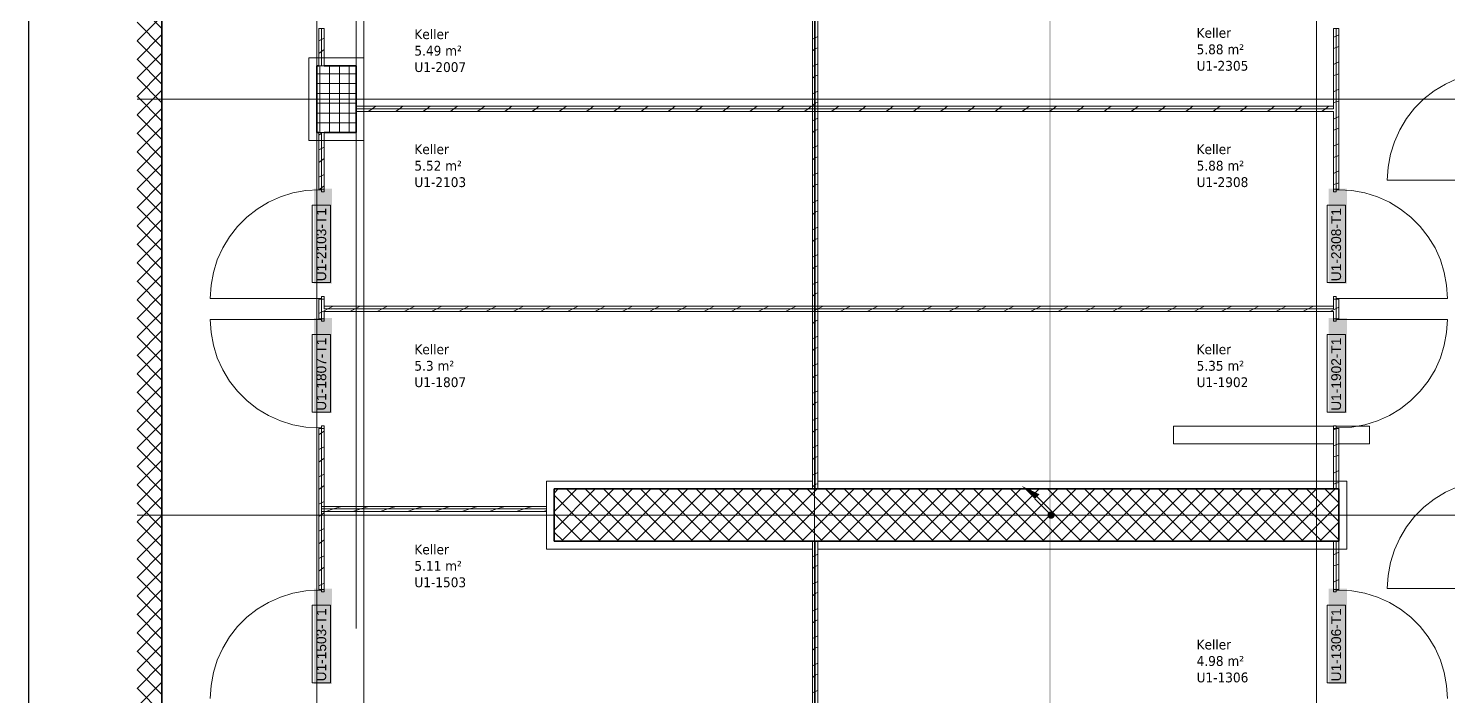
# Model space of a CAD drawing. Extents: x -1132 to 613, y -233 to 616.
# Drawn here: x -1132.4 to -915.4, y 1.4 to 103.4 of the extents above; entities that cross this region are included whole.
import ezdxf
from ezdxf.lldxf.tags import DXFTag

# ---------------------------------------------------------------- set-up
doc = ezdxf.new("R2010")
doc.units = 0
doc.layers.get('0').update_dxf_attribs({"lineweight": 13})
for name, color, linetype, lineweight in [('A-AREA-____-IDEN', 7, 'Continuous', 5), ('A-DOOR-____-IDEN', 7, 'Continuous', 5), ('A-DOOR-FRAM-MCUT', 7, 'Continuous', 9), ('A-DOOR-OPNG-OTLN', 7, 'Continuous', 9), ('A-FLOR-____-OVHD', 7, 'Strichpunkt - Fein', 9), ('A-WALL-____-MCUT', 7, 'Continuous', 35), ('A-WALL-____-PATT', 7, 'Continuous', 35), ('A-WALL-FNSH-MCUT', 7, 'Continuous', 35), ('M-EQPM-____-OTLN', 7, 'Continuous', 9), ('S-COLS-____-MCUT', 7, 'Continuous', 35), ('S-COLS-____-OTLN', 7, 'Continuous', 9), ('S-GRID-____-OTLN', 7, 'Continuous', 5)]:
    doc.layers.add(name, color=color, linetype=linetype, lineweight=lineweight)
doc.layers.add('EL01_WAN_Leitung_Potentialausgleich', color=1, linetype='fein_strichliert', lineweight=13, true_color=0xff0000)
doc.styles.get("Standard").update_dxf_attribs({"font": 'arial.ttf'})
tags = doc.linetypes.add('_Rasterlinie_', pattern=[0.375, 0.2, -0.05, 0.075, -0.05]).pattern_tags.tags
tags[10:11] = [DXFTag(74, 4), DXFTag(75, 0), DXFTag(340, '0'), DXFTag(46, 1.0), DXFTag(50, 0.0), DXFTag(44, 0.0), DXFTag(45, 0.0)]
tags[8:9] = [DXFTag(74, 4), DXFTag(75, 0), DXFTag(340, '0'), DXFTag(46, 1.0), DXFTag(50, 0.0), DXFTag(44, 0.0), DXFTag(45, 0.0)]
tags[6:7] = [DXFTag(74, 4), DXFTag(75, 0), DXFTag(340, '0'), DXFTag(46, 1.0), DXFTag(50, 0.0), DXFTag(44, 0.0), DXFTag(45, 0.0)]
tags[4:5] = [DXFTag(74, 4), DXFTag(75, 0), DXFTag(340, '0'), DXFTag(46, 1.0), DXFTag(50, 0.0), DXFTag(44, 0.0), DXFTag(45, 0.0)]
tags = doc.linetypes.add('fein_strichliert', pattern=[4, 1, -2, 1]).pattern_tags.tags
tags[8:9] = [DXFTag(74, 4), DXFTag(75, 0), DXFTag(340, '0'), DXFTag(46, 0.0), DXFTag(50, 0.0), DXFTag(44, 0.0), DXFTag(45, 0.0)]
tags[6:7] = [DXFTag(74, 4), DXFTag(75, 0), DXFTag(340, '0'), DXFTag(46, 0.0), DXFTag(50, 0.0), DXFTag(44, 0.0), DXFTag(45, 0.0)]
tags[4:5] = [DXFTag(74, 4), DXFTag(75, 0), DXFTag(340, '0'), DXFTag(46, 0.0), DXFTag(50, 0.0), DXFTag(44, 0.0), DXFTag(45, 0.0)]
tags = doc.linetypes.add('Strichpunkt - Fein', pattern=[0.2, 0.1, -0.05, 0, -0.05]).pattern_tags.tags
tags[10:11] = [DXFTag(74, 4), DXFTag(75, 0), DXFTag(340, '0'), DXFTag(46, 1.0), DXFTag(50, 0.0), DXFTag(44, 0.0), DXFTag(45, 0.0)]
tags[8:9] = [DXFTag(74, 4), DXFTag(75, 0), DXFTag(340, '0'), DXFTag(46, 1.0), DXFTag(50, 0.0), DXFTag(44, 0.0), DXFTag(45, 0.0)]
tags[6:7] = [DXFTag(74, 4), DXFTag(75, 0), DXFTag(340, '0'), DXFTag(46, 1.0), DXFTag(50, 0.0), DXFTag(44, 0.0), DXFTag(45, 0.0)]
tags[4:5] = [DXFTag(74, 4), DXFTag(75, 0), DXFTag(340, '0'), DXFTag(46, 1.0), DXFTag(50, 0.0), DXFTag(44, 0.0), DXFTag(45, 0.0)]

# ---------------------------------------------------------------- blocks, each defined once
blk = doc.blocks.new('Referenz-A0UJ2EK7XE', base_point=(-1124.08, -162.87))
at = {"layer": 'A-DOOR-____-IDEN', "color": 0, "linetype": 'Continuous', "ltscale": 0.13}
for p, q in [((-1089, 64.54), (-1089, 76.38)), ((-1089, 76.38), (-1086.22, 76.38)), ((-1086.22, 76.38), (-1086.22, 64.54)), ((-933.8, 64.54), (-933.8, 76.38)), ((-933.8, 76.38), (-931.02, 76.38)), ((-931.02, 76.38), (-931.02, 64.54)), ((-1086.22, 64.54), (-1089, 64.54)), ((-931.02, 64.54), (-933.8, 64.54)), ((-1089, 44.74), (-1089, 56.58)), ((-1089, 56.58), (-1086.22, 56.58)), ((-1086.22, 56.58), (-1086.22, 44.74)), ((-933.8, 44.74), (-933.8, 56.58)), ((-933.8, 56.58), (-931.02, 56.58)), ((-931.02, 56.58), (-931.02, 44.74)), ((-1086.22, 44.74), (-1089, 44.74)), ((-931.02, 44.74), (-933.8, 44.74)), ((-1089, 3.36), (-1089, 15.2)), ((-1089, 15.2), (-1086.22, 15.2)), ((-1086.22, 15.2), (-1086.22, 3.36)), ((-933.8, 3.36), (-933.8, 15.2)), ((-933.8, 15.2), (-931.02, 15.2)), ((-931.02, 15.2), (-931.02, 3.36)), ((-1086.22, 3.36), (-1089, 3.36)), ((-931.02, 3.36), (-933.8, 3.36))]:
    blk.add_line(p, q, dxfattribs=at)
at = {"layer": 'A-DOOR-____-IDEN', "color": 7, "linetype": 'Continuous', "ltscale": 0.13, "true_color": 0xffffff}
for points in [[(-1088.75, 64.37), (-1085.99, 64.37), (-1088.75, 78.9)], [(-1085.99, 64.37), (-1088.75, 78.9), (-1085.99, 78.9)], [(-933.55, 64.37), (-930.79, 64.37), (-933.55, 78.9)], [(-930.79, 64.37), (-933.55, 78.9), (-930.79, 78.9)], [(-1088.75, 44.57), (-1085.99, 44.57), (-1088.75, 59.1)], [(-1085.99, 44.57), (-1088.75, 59.1), (-1085.99, 59.1)], [(-933.55, 44.57), (-930.79, 44.57), (-933.55, 59.1)], [(-930.79, 44.57), (-933.55, 59.1), (-930.79, 59.1)], [(-1088.75, 3.18), (-1085.99, 3.18), (-1088.75, 17.72)], [(-1085.99, 3.18), (-1088.75, 17.72), (-1085.99, 17.72)], [(-933.55, 3.18), (-930.79, 3.18), (-933.55, 17.72)], [(-930.79, 3.18), (-933.55, 17.72), (-930.79, 17.72)]]:
    blk.add_solid(points, dxfattribs=at)
at = {"layer": 'A-DOOR-FRAM-MCUT', "color": 0, "linetype": 'Continuous', "ltscale": 0.13}
for p, q in [((-1088.01, 78.81), (-1087.21, 78.81)), ((-1088.01, 78.71), (-1088.01, 78.81)), ((-1087.61, 78.71), (-1088.01, 78.71)), ((-1087.61, 78.41), (-1087.61, 78.71)), ((-1087.21, 78.41), (-1087.61, 78.41)), ((-1087.21, 78.81), (-1087.21, 78.41)), ((-932.01, 78.81), (-932.81, 78.81)), ((-932.81, 78.81), (-932.81, 78.41)), ((-932.81, 78.41), (-932.41, 78.41)), ((-932.41, 78.41), (-932.41, 78.71)), ((-932.41, 78.71), (-932.01, 78.71)), ((-932.01, 78.71), (-932.01, 78.81)), ((-1088.01, 62.11), (-1087.61, 62.11)), ((-1088.01, 62.01), (-1088.01, 62.11)), ((-1087.21, 62.01), (-1088.01, 62.01)), ((-1087.61, 62.41), (-1087.21, 62.41)), ((-1087.61, 62.11), (-1087.61, 62.41)), ((-1087.21, 62.41), (-1087.21, 62.01)), ((-932.41, 62.41), (-932.81, 62.41)), ((-932.81, 62.41), (-932.81, 62.01)), ((-932.81, 62.01), (-932.01, 62.01)), ((-932.41, 62.11), (-932.41, 62.41)), ((-932.01, 62.11), (-932.41, 62.11)), ((-932.01, 62.01), (-932.01, 62.11)), ((-1088.01, 59.01), (-1088.01, 58.91)), ((-1087.21, 59.01), (-1088.01, 59.01)), ((-1088.01, 58.91), (-1087.61, 58.91)), ((-1087.61, 58.91), (-1087.61, 58.61)), ((-1087.61, 58.61), (-1087.21, 58.61)), ((-1087.21, 58.61), (-1087.21, 59.01)), ((-932.81, 59.01), (-932.01, 59.01)), ((-932.81, 58.61), (-932.81, 59.01)), ((-932.41, 58.61), (-932.81, 58.61)), ((-932.41, 58.91), (-932.41, 58.61)), ((-932.01, 58.91), (-932.41, 58.91)), ((-932.01, 59.01), (-932.01, 58.91)), ((-1088.01, 42.31), (-1088.01, 42.21)), ((-1087.61, 42.31), (-1088.01, 42.31)), ((-1088.01, 42.21), (-1087.21, 42.21)), ((-1087.21, 42.61), (-1087.61, 42.61)), ((-1087.61, 42.61), (-1087.61, 42.31)), ((-1087.21, 42.21), (-1087.21, 42.61)), ((-932.81, 42.61), (-932.41, 42.61)), ((-932.81, 42.21), (-932.81, 42.61)), ((-932.01, 42.21), (-932.81, 42.21)), ((-932.41, 42.61), (-932.41, 42.31)), ((-932.41, 42.31), (-932.01, 42.31)), ((-932.01, 42.31), (-932.01, 42.21)), ((-1088.01, 17.63), (-1087.21, 17.63)), ((-1088.01, 17.53), (-1088.01, 17.63)), ((-1087.61, 17.53), (-1088.01, 17.53)), ((-1087.61, 17.23), (-1087.61, 17.53)), ((-1087.21, 17.63), (-1087.21, 17.23)), ((-932.01, 17.63), (-932.81, 17.63)), ((-932.81, 17.63), (-932.81, 17.23)), ((-932.41, 17.23), (-932.41, 17.53)), ((-932.41, 17.53), (-932.01, 17.53)), ((-932.01, 17.53), (-932.01, 17.63)), ((-1087.21, 17.23), (-1087.61, 17.23)), ((-932.81, 17.23), (-932.41, 17.23))]:
    blk.add_line(p, q, dxfattribs=at)
at = {"layer": 'A-DOOR-OPNG-OTLN', "color": 0, "linetype": 'Continuous', "ltscale": 0.13}
for p, q in [((-913.89, 95.71), (-915.72, 94.89)), ((-917.44, 93.85), (-919.01, 92.61)), ((-915.72, 94.89), (-917.44, 93.85)), ((-920.43, 91.19), (-921.67, 89.62)), ((-919.01, 92.61), (-920.43, 91.19)), ((-921.67, 89.62), (-922.7, 87.9)), ((-922.7, 87.9), (-923.53, 86.07)), ((-923.53, 86.07), (-924.12, 84.16)), ((-924.12, 84.16), (-924.49, 82.19)), ((-924.49, 82.19), (-924.61, 80.19)), ((-1091.98, 78.23), (-1093.89, 77.64)), ((-1090.01, 78.59), (-1091.98, 78.23)), ((-1088.01, 78.71), (-1090.01, 78.59)), ((-930.01, 78.59), (-932.01, 78.71)), ((-928.03, 78.23), (-930.01, 78.59)), ((-926.12, 77.64), (-928.03, 78.23)), ((-908.01, 80.19), (-924.61, 80.19)), ((-1095.72, 76.81), (-1097.44, 75.78)), ((-1093.89, 77.64), (-1095.72, 76.81)), ((-924.29, 76.81), (-926.12, 77.64)), ((-922.58, 75.78), (-924.29, 76.81)), ((-1099.01, 74.54), (-1100.43, 73.12)), ((-1097.44, 75.78), (-1099.01, 74.54)), ((-921, 74.54), (-922.58, 75.78)), ((-919.58, 73.12), (-921, 74.54)), ((-1100.43, 73.12), (-1101.67, 71.54)), ((-918.34, 71.54), (-919.58, 73.12)), ((-1102.7, 69.83), (-1103.53, 68)), ((-1101.67, 71.54), (-1102.7, 69.83)), ((-917.31, 69.83), (-918.34, 71.54)), ((-916.48, 68), (-917.31, 69.83)), ((-1103.53, 68), (-1104.12, 66.09)), ((-915.89, 66.09), (-916.48, 68)), ((-1104.12, 66.09), (-1104.49, 64.12)), ((-915.53, 64.12), (-915.89, 66.09)), ((-1104.49, 64.12), (-1104.61, 62.11)), ((-915.41, 62.11), (-915.53, 64.12)), ((-1088.01, 62.11), (-1104.61, 62.11)), ((-932.01, 62.11), (-915.41, 62.11)), ((-1088.01, 58.91), (-1104.61, 58.91)), ((-1104.61, 58.91), (-1104.49, 56.91)), ((-932.01, 58.91), (-915.41, 58.91)), ((-915.53, 56.91), (-915.41, 58.91)), ((-1104.49, 56.91), (-1104.12, 54.94)), ((-915.89, 54.94), (-915.53, 56.91)), ((-1104.12, 54.94), (-1103.53, 53.03)), ((-916.48, 53.03), (-915.89, 54.94)), ((-1103.53, 53.03), (-1102.7, 51.2)), ((-917.31, 51.2), (-916.48, 53.03)), ((-1102.7, 51.2), (-1101.67, 49.48)), ((-918.34, 49.48), (-917.31, 51.2)), ((-1101.67, 49.48), (-1100.43, 47.91)), ((-1100.43, 47.91), (-1099.01, 46.49)), ((-921, 46.49), (-919.58, 47.91)), ((-919.58, 47.91), (-918.34, 49.48)), ((-1099.01, 46.49), (-1097.44, 45.25)), ((-922.58, 45.25), (-921, 46.49)), ((-1097.44, 45.25), (-1095.72, 44.22)), ((-1095.72, 44.22), (-1093.89, 43.39)), ((-926.12, 43.39), (-924.29, 44.22)), ((-924.29, 44.22), (-922.58, 45.25)), ((-1093.89, 43.39), (-1091.98, 42.8)), ((-1091.98, 42.8), (-1090.01, 42.44)), ((-1090.01, 42.44), (-1088.01, 42.31)), ((-932.01, 42.31), (-930.01, 42.44)), ((-930.01, 42.44), (-928.03, 42.8)), ((-928.03, 42.8), (-926.12, 43.39)), ((-913.89, 33.29), (-915.72, 32.47)), ((-917.44, 31.43), (-919.01, 30.19)), ((-915.72, 32.47), (-917.44, 31.43)), ((-920.43, 28.78), (-921.67, 27.2)), ((-919.01, 30.19), (-920.43, 28.78)), ((-921.67, 27.2), (-922.7, 25.48)), ((-922.7, 25.48), (-923.53, 23.65)), ((-924.12, 21.74), (-924.49, 19.77)), ((-923.53, 23.65), (-924.12, 21.74)), ((-924.49, 19.77), (-924.61, 17.77)), ((-1090.01, 17.41), (-1091.98, 17.05)), ((-1088.01, 17.53), (-1090.01, 17.41)), ((-930.01, 17.41), (-932.01, 17.53)), ((-928.03, 17.05), (-930.01, 17.41)), ((-908.01, 17.77), (-924.61, 17.77)), ((-1095.72, 15.63), (-1097.44, 14.59)), ((-1093.89, 16.45), (-1095.72, 15.63)), ((-1091.98, 17.05), (-1093.89, 16.45)), ((-926.12, 16.45), (-928.03, 17.05)), ((-924.29, 15.63), (-926.12, 16.45)), ((-922.58, 14.59), (-924.29, 15.63)), ((-1099.01, 13.36), (-1100.43, 11.94)), ((-1097.44, 14.59), (-1099.01, 13.36)), ((-921, 13.36), (-922.58, 14.59)), ((-919.58, 11.94), (-921, 13.36)), ((-1100.43, 11.94), (-1101.67, 10.36)), ((-918.34, 10.36), (-919.58, 11.94)), ((-1101.67, 10.36), (-1102.7, 8.65)), ((-917.31, 8.65), (-918.34, 10.36)), ((-1103.53, 6.82), (-1104.12, 4.91)), ((-1102.7, 8.65), (-1103.53, 6.82)), ((-916.48, 6.82), (-917.31, 8.65)), ((-915.89, 4.91), (-916.48, 6.82)), ((-1104.12, 4.91), (-1104.49, 2.93)), ((-915.53, 2.93), (-915.89, 4.91)), ((-1104.49, 2.93), (-1104.61, 0.93)), ((-915.41, 0.93), (-915.53, 2.93))]:
    blk.add_line(p, q, dxfattribs=at)
at = {"layer": 'A-FLOR-____-OVHD', "color": 0, "linetype": 'Strichpunkt - Fein', "ltscale": 0.13}
for p, q in [((-1082.31, 11.63), (-1082.31, 347.08)), ((-1081.11, 328.18), (-1081.11, -151.92)), ((-1082.31, 97.28), (-1082.31, 149.48)), ((-1081.11, 98.88), (-1089.51, 98.88)), ((-1089.51, 98.88), (-1089.51, 86.28)), ((-1081.11, 86.28), (-1081.11, 98.88)), ((-1089.51, 86.28), (-1081.11, 86.28)), ((-1012.51, 34.18), (-1053.21, 34.18)), ((-1053.21, 34.18), (-1053.21, 23.78)), ((-930.81, 34.18), (-1011.71, 34.18)), ((-930.81, 23.78), (-930.81, 34.18)), ((-1053.21, 23.78), (-1012.51, 23.78)), ((-1011.71, 23.78), (-930.81, 23.78))]:
    blk.add_line(p, q, dxfattribs=at)
at = {"layer": 'A-WALL-____-MCUT', "color": 0, "linetype": 'Continuous', "ltscale": 0.35}
for p, q in [((-1112.01, -153.12), (-1112.01, 212.38)), ((-932.01, 32.98), (-1052.01, 32.98)), ((-1052.01, 32.98), (-1052.01, 24.98)), ((-932.01, 24.98), (-932.01, 32.98)), ((-1052.01, 24.98), (-932.01, 24.98))]:
    blk.add_line(p, q, dxfattribs=at)
at = {"layer": 'A-WALL-____-MCUT', "color": 0, "linetype": 'Continuous', "lineweight": 9, "ltscale": 0.13}
for p, q in [((-1012.11, 32.98), (-1012.11, 182.58)), ((-1087.61, 97.68), (-1087.61, 103.4)), ((-932.41, 78.81), (-932.41, 103.4)), ((-1088.01, 97.68), (-1087.21, 97.68)), ((-932.81, 91.11), (-932.81, 91.51)), ((-932.81, 91.11), (-1082.31, 91.11)), ((-1087.21, 87.48), (-1088.01, 87.48)), ((-1087.61, 78.81), (-1087.61, 87.48)), ((-1087.61, 59.01), (-1087.61, 62.01)), ((-1087.21, 60.91), (-1087.21, 60.51)), ((-932.81, 60.51), (-932.81, 60.91)), ((-932.41, 59.01), (-932.41, 62.01)), ((-932.81, 60.51), (-1087.21, 60.51)), ((-1087.61, 17.63), (-1087.61, 42.21)), ((-932.41, 32.98), (-932.41, 42.21)), ((-1053.21, 29.92), (-1087.61, 29.92)), ((-1012.11, -153.12), (-1012.11, 24.98)), ((-932.41, 17.63), (-932.41, 24.98))]:
    blk.add_line(p, q, dxfattribs=at)
at = {"layer": 'A-WALL-____-PATT', "color": 0, "linetype": 'Continuous', "lineweight": 9, "ltscale": 0.13}
for p, q in [((-1112.01, 103.36), (-1115.8, 107.16)), ((-1115.8, 101.49), (-1112.01, 105.29)), ((-1112.01, 100.53), (-1115.8, 104.33)), ((-1115.8, 98.66), (-1112.01, 102.46)), ((-1011.71, 102.14), (-1012.11, 101.94)), ((-932.41, 102.23), (-932.81, 102.03)), ((-932.01, 102.43), (-932.41, 102.23)), ((-1112.01, 97.7), (-1115.8, 101.5)), ((-1087.61, 101.68), (-1088.01, 101.48)), ((-1087.61, 99.85), (-1088.01, 99.55)), ((-1087.21, 101.88), (-1087.61, 101.68)), ((-1087.21, 100.15), (-1087.61, 99.85)), ((-1012.11, 101.94), (-1012.51, 101.74)), ((-1012.11, 100.25), (-1012.51, 99.95)), ((-1012.03, 100.31), (-1012.11, 100.25)), ((-1011.71, 100.42), (-1011.98, 100.33)), ((-932.41, 100.48), (-932.81, 100.34)), ((-932.01, 100.61), (-932.41, 100.48)), ((-1115.8, 95.83), (-1112.01, 99.63)), ((-1112.01, 94.87), (-1115.8, 98.67)), ((-1087.21, 97.71), (-1087.28, 97.68)), ((-1012.11, 97.78), (-1012.51, 97.58)), ((-1011.71, 97.98), (-1012.11, 97.78)), ((-932.41, 98.06), (-932.81, 97.86)), ((-932.01, 98.26), (-932.41, 98.06)), ((-1115.8, 93), (-1112.01, 96.8)), ((-1112.01, 92.04), (-1115.8, 95.84)), ((-1012.11, 96.09), (-1012.51, 95.79)), ((-1012.03, 96.15), (-1012.11, 96.09)), ((-1011.71, 96.25), (-1011.98, 96.16)), ((-932.41, 96.31), (-932.81, 96.18)), ((-932.01, 96.45), (-932.41, 96.31)), ((-1115.8, 90.17), (-1112.01, 93.97)), ((-1012.11, 93.61), (-1012.51, 93.41)), ((-1011.71, 93.81), (-1012.11, 93.61)), ((-932.41, 93.9), (-932.81, 93.7)), ((-932.01, 94.1), (-932.41, 93.9)), ((-1112.01, 89.22), (-1115.8, 93.01)), ((-1079.3, 91.51), (-1079.83, 91.11)), ((-1075.14, 91.51), (-1075.67, 91.11)), ((-1070.97, 91.51), (-1071.5, 91.11)), ((-1066.81, 91.51), (-1067.34, 91.11)), ((-1062.64, 91.51), (-1063.17, 91.11)), ((-1058.48, 91.51), (-1059.01, 91.11)), ((-1054.31, 91.51), (-1054.84, 91.11)), ((-1050.15, 91.51), (-1050.68, 91.11)), ((-1045.98, 91.51), (-1046.51, 91.11)), ((-1041.82, 91.51), (-1042.35, 91.11)), ((-1037.65, 91.51), (-1038.18, 91.11)), ((-1033.49, 91.51), (-1034.02, 91.11)), ((-1029.32, 91.51), (-1029.85, 91.11)), ((-1025.16, 91.51), (-1025.69, 91.11)), ((-1020.99, 91.51), (-1021.52, 91.11)), ((-1016.83, 91.51), (-1017.36, 91.11)), ((-1012.66, 91.51), (-1013.19, 91.11)), ((-1012.11, 91.92), (-1012.51, 91.62)), ((-1012.03, 91.98), (-1012.11, 91.92)), ((-1011.71, 92.09), (-1011.98, 92)), ((-1008.5, 91.51), (-1009.03, 91.11)), ((-1004.33, 91.51), (-1004.86, 91.11)), ((-1000.17, 91.51), (-1000.7, 91.11)), ((-996, 91.51), (-996.53, 91.11)), ((-991.84, 91.51), (-992.37, 91.11)), ((-987.67, 91.51), (-988.2, 91.11)), ((-983.51, 91.51), (-984.04, 91.11)), ((-979.34, 91.51), (-979.87, 91.11)), ((-975.18, 91.51), (-975.71, 91.11)), ((-971.01, 91.51), (-971.54, 91.11)), ((-966.85, 91.51), (-967.38, 91.11)), ((-962.68, 91.51), (-963.21, 91.11)), ((-958.52, 91.51), (-959.05, 91.11)), ((-954.35, 91.51), (-954.88, 91.11)), ((-950.19, 91.51), (-950.72, 91.11)), ((-946.02, 91.51), (-946.55, 91.11)), ((-941.86, 91.51), (-942.39, 91.11)), ((-937.69, 91.51), (-938.22, 91.11)), ((-933.53, 91.51), (-934.06, 91.11)), ((-932.41, 92.15), (-932.81, 92.01)), ((-932.01, 92.28), (-932.41, 92.15)), ((-1115.8, 87.35), (-1112.01, 91.14)), ((-1112.01, 86.39), (-1115.8, 90.19)), ((-1080.24, 90.78), (-1080.4, 90.71)), ((-1079.83, 91.11), (-1080.34, 90.73)), ((-1076.08, 90.78), (-1076.23, 90.71)), ((-1075.67, 91.11), (-1076.17, 90.73)), ((-1071.91, 90.78), (-1072.07, 90.71)), ((-1071.5, 91.11), (-1072.01, 90.73)), ((-1067.75, 90.78), (-1067.9, 90.71)), ((-1067.34, 91.11), (-1067.84, 90.73)), ((-1063.58, 90.78), (-1063.74, 90.71)), ((-1063.17, 91.11), (-1063.68, 90.73)), ((-1059.42, 90.78), (-1059.57, 90.71)), ((-1059.01, 91.11), (-1059.51, 90.73)), ((-1055.25, 90.78), (-1055.41, 90.71)), ((-1054.84, 91.11), (-1055.34, 90.73)), ((-1051.09, 90.78), (-1051.24, 90.71)), ((-1050.68, 91.11), (-1051.18, 90.73)), ((-1046.92, 90.78), (-1047.08, 90.71)), ((-1046.51, 91.11), (-1047.01, 90.73)), ((-1042.76, 90.78), (-1042.91, 90.71)), ((-1042.35, 91.11), (-1042.85, 90.73)), ((-1038.59, 90.78), (-1038.75, 90.71)), ((-1038.18, 91.11), (-1038.68, 90.73)), ((-1034.43, 90.78), (-1034.58, 90.71)), ((-1034.02, 91.11), (-1034.52, 90.73)), ((-1030.26, 90.78), (-1030.42, 90.71)), ((-1029.85, 91.11), (-1030.35, 90.73)), ((-1026.1, 90.78), (-1026.25, 90.71)), ((-1025.69, 91.11), (-1026.19, 90.73)), ((-1021.93, 90.78), (-1022.09, 90.71)), ((-1021.52, 91.11), (-1022.02, 90.73)), ((-1017.77, 90.78), (-1017.92, 90.71)), ((-1017.36, 91.11), (-1017.86, 90.73)), ((-1013.6, 90.78), (-1013.76, 90.71)), ((-1013.19, 91.11), (-1013.69, 90.73)), ((-1012.11, 89.45), (-1012.51, 89.25)), ((-1011.71, 89.65), (-1012.11, 89.45)), ((-1009.44, 90.78), (-1009.59, 90.71)), ((-1009.03, 91.11), (-1009.53, 90.73)), ((-1005.27, 90.78), (-1005.43, 90.71)), ((-1004.86, 91.11), (-1005.36, 90.73)), ((-1001.11, 90.78), (-1001.26, 90.71)), ((-1000.7, 91.11), (-1001.2, 90.73)), ((-996.94, 90.78), (-997.1, 90.71)), ((-996.53, 91.11), (-997.03, 90.73)), ((-992.78, 90.78), (-992.93, 90.71)), ((-992.37, 91.11), (-992.86, 90.73)), ((-988.61, 90.78), (-988.77, 90.71)), ((-988.2, 91.11), (-988.7, 90.73)), ((-984.45, 90.78), (-984.6, 90.71)), ((-984.04, 91.11), (-984.53, 90.73)), ((-980.28, 90.78), (-980.44, 90.71)), ((-979.87, 91.11), (-980.37, 90.73)), ((-976.12, 90.78), (-976.27, 90.71)), ((-975.71, 91.11), (-976.2, 90.73)), ((-971.95, 90.78), (-972.11, 90.71)), ((-971.54, 91.11), (-972.04, 90.74)), ((-967.79, 90.78), (-967.94, 90.71)), ((-967.38, 91.11), (-967.87, 90.74)), ((-963.62, 90.78), (-963.78, 90.71)), ((-963.21, 91.11), (-963.71, 90.74)), ((-959.46, 90.78), (-959.61, 90.71)), ((-959.05, 91.11), (-959.54, 90.74)), ((-955.3, 90.78), (-955.45, 90.71)), ((-954.88, 91.11), (-955.38, 90.74)), ((-951.13, 90.78), (-951.28, 90.71)), ((-950.72, 91.11), (-951.21, 90.74)), ((-946.97, 90.78), (-947.12, 90.71)), ((-946.55, 91.11), (-947.05, 90.74)), ((-942.8, 90.78), (-942.95, 90.71)), ((-942.39, 91.11), (-942.88, 90.74)), ((-938.64, 90.78), (-938.79, 90.71)), ((-938.22, 91.11), (-938.72, 90.74)), ((-934.47, 90.78), (-934.62, 90.71)), ((-934.06, 91.11), (-934.55, 90.74)), ((-932.41, 89.73), (-932.81, 89.53)), ((-932.01, 89.93), (-932.41, 89.73)), ((-1115.8, 84.52), (-1112.01, 88.31)), ((-1112.01, 83.56), (-1115.8, 87.36)), ((-1087.61, 87.36), (-1088.01, 87.06)), ((-1087.45, 87.48), (-1087.61, 87.36)), ((-1012.11, 87.76), (-1012.51, 87.46)), ((-1012.02, 87.82), (-1012.11, 87.76)), ((-1011.71, 87.93), (-1011.98, 87.83)), ((-932.41, 87.98), (-932.81, 87.85)), ((-932.01, 88.12), (-932.41, 87.98)), ((-1115.8, 81.69), (-1112.01, 85.49)), ((-1087.61, 85.02), (-1088.01, 84.82)), ((-1087.21, 85.22), (-1087.61, 85.02)), ((-1012.11, 85.28), (-1012.51, 85.08)), ((-1011.71, 85.48), (-1012.11, 85.28)), ((-932.41, 85.57), (-932.81, 85.37)), ((-932.01, 85.77), (-932.41, 85.57)), ((-1112.01, 80.73), (-1115.8, 84.53)), ((-1115.8, 78.86), (-1112.01, 82.66)), ((-1087.61, 83.19), (-1088.01, 82.89)), ((-1087.21, 83.49), (-1087.61, 83.19)), ((-1012.11, 83.59), (-1012.51, 83.29)), ((-1012.02, 83.65), (-1012.11, 83.59)), ((-1011.71, 83.76), (-1011.98, 83.67)), ((-932.41, 83.82), (-932.81, 83.68)), ((-932.01, 83.95), (-932.41, 83.82)), ((-1112.01, 77.9), (-1115.8, 81.7)), ((-1087.61, 80.85), (-1088.01, 80.65)), ((-1087.21, 81.05), (-1087.61, 80.85)), ((-1012.11, 81.12), (-1012.51, 80.92)), ((-1011.71, 81.32), (-1012.11, 81.12)), ((-932.41, 81.4), (-932.81, 81.2)), ((-932.01, 81.6), (-932.41, 81.4)), ((-1115.8, 76.03), (-1112.01, 79.83)), ((-1112.01, 75.07), (-1115.8, 78.87)), ((-1087.61, 79.03), (-1087.89, 78.81)), ((-1087.21, 79.33), (-1087.61, 79.03)), ((-1012.11, 79.43), (-1012.51, 79.13)), ((-1012.02, 79.49), (-1012.11, 79.43)), ((-1011.71, 79.6), (-1011.98, 79.5)), ((-932.41, 79.65), (-932.81, 79.52)), ((-932.01, 79.79), (-932.41, 79.65)), ((-1115.8, 73.2), (-1112.01, 77)), ((-1112.01, 72.25), (-1115.8, 76.04)), ((-1012.11, 76.95), (-1012.51, 76.75)), ((-1011.71, 77.15), (-1012.11, 76.95)), ((-1115.8, 70.38), (-1112.01, 74.17)), ((-1012.11, 75.26), (-1012.51, 74.96)), ((-1012.02, 75.32), (-1012.11, 75.26)), ((-1011.71, 75.43), (-1011.98, 75.34)), ((-1112.01, 69.42), (-1115.8, 73.21)), ((-1012.11, 72.79), (-1012.51, 72.59)), ((-1011.71, 72.99), (-1012.11, 72.79)), ((-1115.8, 67.55), (-1112.01, 71.34)), ((-1112.01, 66.59), (-1115.8, 70.39)), ((-1012.11, 71.1), (-1012.51, 70.8)), ((-1012.02, 71.16), (-1012.11, 71.1)), ((-1011.71, 71.27), (-1011.98, 71.17)), ((-1115.8, 64.72), (-1112.01, 68.52)), ((-1112.01, 63.76), (-1115.8, 67.56)), ((-1012.11, 68.62), (-1012.51, 68.42)), ((-1011.71, 68.82), (-1012.11, 68.62)), ((-1115.8, 61.89), (-1112.01, 65.69)), ((-1012.11, 66.93), (-1012.51, 66.63)), ((-1012.02, 66.99), (-1012.11, 66.93)), ((-1011.71, 67.1), (-1011.98, 67.01)), ((-1112.01, 60.93), (-1115.8, 64.73)), ((-1012.11, 64.46), (-1012.51, 64.26)), ((-1011.71, 64.66), (-1012.11, 64.46)), ((-1115.8, 59.06), (-1112.01, 62.86)), ((-1112.01, 58.1), (-1115.8, 61.9)), ((-1085.83, 60.91), (-1086.63, 60.51)), ((-1081.67, 60.91), (-1082.47, 60.51)), ((-1077.5, 60.91), (-1078.3, 60.51)), ((-1073.34, 60.91), (-1074.14, 60.51)), ((-1069.18, 60.91), (-1069.98, 60.51)), ((-1065.01, 60.91), (-1065.81, 60.51)), ((-1060.85, 60.91), (-1061.65, 60.51)), ((-1056.68, 60.91), (-1057.48, 60.51)), ((-1052.52, 60.91), (-1053.32, 60.51)), ((-1048.35, 60.91), (-1049.15, 60.51)), ((-1044.19, 60.91), (-1044.99, 60.51)), ((-1040.02, 60.91), (-1040.82, 60.51)), ((-1035.86, 60.91), (-1036.66, 60.51)), ((-1031.69, 60.91), (-1032.49, 60.51)), ((-1027.53, 60.91), (-1028.33, 60.51)), ((-1023.36, 60.91), (-1024.16, 60.51)), ((-1019.2, 60.91), (-1020, 60.51)), ((-1015.03, 60.91), (-1015.83, 60.51)), ((-1012.11, 62.77), (-1012.51, 62.47)), ((-1012.02, 62.83), (-1012.11, 62.77)), ((-1011.71, 62.94), (-1011.98, 62.85)), ((-1010.87, 60.91), (-1011.67, 60.51)), ((-1006.7, 60.91), (-1007.5, 60.51)), ((-1002.54, 60.91), (-1003.34, 60.51)), ((-998.37, 60.91), (-999.17, 60.51)), ((-994.21, 60.91), (-995.01, 60.51)), ((-990.04, 60.91), (-990.84, 60.51)), ((-985.88, 60.91), (-986.68, 60.51)), ((-981.71, 60.91), (-982.51, 60.51)), ((-977.55, 60.91), (-978.35, 60.51)), ((-973.38, 60.91), (-974.18, 60.51)), ((-969.22, 60.91), (-970.02, 60.51)), ((-965.05, 60.91), (-965.85, 60.51)), ((-960.89, 60.91), (-961.69, 60.51)), ((-956.72, 60.91), (-957.52, 60.51)), ((-952.56, 60.91), (-953.36, 60.51)), ((-948.39, 60.91), (-949.19, 60.51)), ((-944.23, 60.91), (-945.03, 60.51)), ((-940.06, 60.91), (-940.86, 60.51)), ((-935.9, 60.91), (-936.7, 60.51)), ((-932.01, 60.78), (-932.41, 60.58)), ((-1115.8, 56.23), (-1112.01, 60.03)), ((-1112.01, 55.27), (-1115.8, 59.07)), ((-1087.61, 60.03), (-1088.01, 59.83)), ((-1087.21, 60.23), (-1087.61, 60.03)), ((-1086.63, 60.51), (-1087.21, 60.23)), ((-1082.47, 60.51), (-1083.27, 60.11)), ((-1078.3, 60.51), (-1079.1, 60.11)), ((-1074.14, 60.51), (-1074.94, 60.11)), ((-1069.98, 60.51), (-1070.78, 60.11)), ((-1065.81, 60.51), (-1066.61, 60.11)), ((-1061.65, 60.51), (-1062.45, 60.11)), ((-1057.48, 60.51), (-1058.28, 60.11)), ((-1053.32, 60.51), (-1054.12, 60.11)), ((-1049.15, 60.51), (-1049.95, 60.11)), ((-1044.99, 60.51), (-1045.79, 60.11)), ((-1040.82, 60.51), (-1041.62, 60.11)), ((-1036.66, 60.51), (-1037.46, 60.11)), ((-1032.49, 60.51), (-1033.29, 60.11)), ((-1028.33, 60.51), (-1029.13, 60.11)), ((-1024.16, 60.51), (-1024.96, 60.11)), ((-1020, 60.51), (-1020.8, 60.11)), ((-1015.83, 60.51), (-1016.63, 60.11)), ((-1012.47, 60.11), (-1012.51, 60.09)), ((-1012.11, 58.6), (-1012.51, 58.3)), ((-1011.67, 60.51), (-1012.47, 60.11)), ((-1012.02, 58.67), (-1012.11, 58.6)), ((-1011.71, 58.77), (-1011.98, 58.68)), ((-1007.5, 60.51), (-1008.3, 60.11)), ((-1003.34, 60.51), (-1004.14, 60.11)), ((-999.17, 60.51), (-999.97, 60.11)), ((-995.01, 60.51), (-995.81, 60.11)), ((-990.84, 60.51), (-991.64, 60.11)), ((-986.68, 60.51), (-987.48, 60.11)), ((-982.51, 60.51), (-983.31, 60.11)), ((-978.35, 60.51), (-979.15, 60.11)), ((-974.18, 60.51), (-974.98, 60.11)), ((-970.02, 60.51), (-970.82, 60.11)), ((-965.85, 60.51), (-966.65, 60.11)), ((-961.69, 60.51), (-962.49, 60.11)), ((-957.52, 60.51), (-958.32, 60.11)), ((-953.36, 60.51), (-954.16, 60.11)), ((-949.19, 60.51), (-949.99, 60.11)), ((-945.03, 60.51), (-945.83, 60.11)), ((-940.86, 60.51), (-941.66, 60.11)), ((-936.7, 60.51), (-937.5, 60.11)), ((-932.81, 60.38), (-933.33, 60.11)), ((-932.41, 60.58), (-932.81, 60.38)), ((-1115.8, 53.4), (-1112.01, 57.2)), ((-1112.01, 52.45), (-1115.8, 56.24)), ((-1115.8, 50.58), (-1112.01, 54.37)), ((-1012.11, 56.13), (-1012.51, 55.93)), ((-1012.11, 54.44), (-1012.51, 54.14)), ((-1011.71, 56.33), (-1012.11, 56.13)), ((-1012.02, 54.5), (-1012.11, 54.44)), ((-1011.71, 54.61), (-1011.98, 54.52)), ((-1112.01, 49.62), (-1115.8, 53.42)), ((-1011.71, 52.16), (-1012.11, 51.96)), ((-1115.8, 47.75), (-1112.01, 51.55)), ((-1112.01, 46.79), (-1115.8, 50.59)), ((-1012.11, 51.96), (-1012.51, 51.76)), ((-1012.11, 50.27), (-1012.51, 49.97)), ((-1012.02, 50.34), (-1012.11, 50.27)), ((-1011.71, 50.44), (-1011.98, 50.35)), ((-1115.8, 44.92), (-1112.01, 48.72)), ((-1112.01, 43.96), (-1115.8, 47.76)), ((-1012.11, 47.8), (-1012.51, 47.6)), ((-1011.71, 48), (-1012.11, 47.8)), ((-1115.8, 42.09), (-1112.01, 45.89)), ((-1012.11, 46.11), (-1012.51, 45.81)), ((-1012.02, 46.17), (-1012.11, 46.11)), ((-1011.71, 46.28), (-1011.98, 46.19)), ((-1112.01, 41.13), (-1115.8, 44.93)), ((-1012.11, 43.64), (-1012.51, 43.44)), ((-1011.71, 43.84), (-1012.11, 43.64)), ((-1115.8, 39.26), (-1112.01, 43.06)), ((-1112.01, 38.3), (-1115.8, 42.1)), ((-1087.61, 41.54), (-1088.01, 41.24)), ((-1087.21, 41.84), (-1087.61, 41.54)), ((-1012.11, 41.94), (-1012.51, 41.64)), ((-1012.02, 42.01), (-1012.11, 41.94)), ((-1011.71, 42.11), (-1011.98, 42.02)), ((-932.41, 42.17), (-932.81, 42.04)), ((-932.27, 42.21), (-932.41, 42.17)), ((-1115.8, 36.43), (-1112.01, 40.23)), ((-1112.01, 35.48), (-1115.8, 39.27)), ((-1087.61, 39.2), (-1088.01, 39)), ((-1087.21, 39.4), (-1087.61, 39.2)), ((-1012.11, 39.47), (-1012.51, 39.27)), ((-1011.71, 39.67), (-1012.11, 39.47)), ((-932.41, 39.75), (-932.81, 39.55)), ((-932.01, 39.95), (-932.41, 39.75)), ((-1115.8, 33.61), (-1112.01, 37.4)), ((-1087.61, 37.38), (-1088.01, 37.08)), ((-1087.21, 37.68), (-1087.61, 37.38)), ((-1012.11, 37.78), (-1012.51, 37.48)), ((-1012.02, 37.84), (-1012.11, 37.78)), ((-1011.71, 37.95), (-1011.98, 37.86)), ((-932.41, 38.01), (-932.81, 37.87)), ((-932.01, 38.14), (-932.41, 38.01)), ((-1112.01, 32.65), (-1115.8, 36.44)), ((-1087.61, 35.04), (-1088.01, 34.84)), ((-1087.21, 35.24), (-1087.61, 35.04)), ((-1012.11, 35.31), (-1012.51, 35.11)), ((-1011.71, 35.51), (-1012.11, 35.31)), ((-932.41, 35.59), (-932.81, 35.39)), ((-932.01, 35.79), (-932.41, 35.59)), ((-1115.8, 30.78), (-1112.01, 34.57)), ((-1112.01, 29.82), (-1115.8, 33.62)), ((-1087.61, 33.21), (-1088.01, 32.91)), ((-1087.21, 33.51), (-1087.61, 33.21)), ((-1052.01, 32.35), (-1051.38, 32.98)), ((-1052.01, 29.52), (-1048.55, 32.98)), ((-1052.01, 26.69), (-1045.72, 32.98)), ((-1050.89, 24.98), (-1042.89, 32.98)), ((-1042.11, 24.98), (-1050.11, 32.98)), ((-1048.06, 24.98), (-1040.06, 32.98)), ((-1039.28, 24.98), (-1047.28, 32.98)), ((-1045.24, 24.98), (-1037.24, 32.98)), ((-1036.45, 24.98), (-1044.45, 32.98)), ((-1042.41, 24.98), (-1034.41, 32.98)), ((-1033.63, 24.98), (-1041.63, 32.98)), ((-1039.58, 24.98), (-1031.58, 32.98)), ((-1030.8, 24.98), (-1038.8, 32.98)), ((-1036.75, 24.98), (-1028.75, 32.98)), ((-1027.97, 24.98), (-1035.97, 32.98)), ((-1033.92, 24.98), (-1025.92, 32.98)), ((-1025.14, 24.98), (-1033.14, 32.98)), ((-1031.09, 24.98), (-1023.09, 32.98)), ((-1022.31, 24.98), (-1030.31, 32.98)), ((-1028.26, 24.98), (-1020.26, 32.98)), ((-1019.48, 24.98), (-1027.48, 32.98)), ((-1025.44, 24.98), (-1017.44, 32.98)), ((-1016.66, 24.98), (-1024.66, 32.98)), ((-1022.61, 24.98), (-1014.61, 32.98)), ((-1013.83, 24.98), (-1021.83, 32.98)), ((-1019.78, 24.98), (-1011.78, 32.98)), ((-1011, 24.98), (-1019, 32.98)), ((-1016.95, 24.98), (-1008.95, 32.98)), ((-1008.17, 24.98), (-1016.17, 32.98)), ((-1014.12, 24.98), (-1006.12, 32.98)), ((-1005.34, 24.98), (-1013.34, 32.98)), ((-1012.11, 33.61), (-1012.51, 33.31)), ((-1012.02, 33.68), (-1012.11, 33.61)), ((-1011.71, 33.78), (-1011.98, 33.69)), ((-1011.29, 24.98), (-1003.29, 32.98)), ((-1002.51, 24.98), (-1010.51, 32.98)), ((-1008.47, 24.98), (-1000.47, 32.98)), ((-999.69, 24.98), (-1007.69, 32.98)), ((-1005.64, 24.98), (-997.64, 32.98)), ((-996.86, 24.98), (-1004.86, 32.98)), ((-1002.81, 24.98), (-994.81, 32.98)), ((-994.03, 24.98), (-1002.03, 32.98)), ((-999.98, 24.98), (-991.98, 32.98)), ((-991.2, 24.98), (-999.2, 32.98)), ((-997.15, 24.98), (-989.15, 32.98)), ((-988.37, 24.98), (-996.37, 32.98)), ((-994.32, 24.98), (-986.32, 32.98)), ((-985.54, 24.98), (-993.54, 32.98)), ((-991.5, 24.98), (-983.5, 32.98)), ((-982.71, 24.98), (-990.71, 32.98)), ((-988.67, 24.98), (-980.67, 32.98)), ((-979.89, 24.98), (-987.89, 32.98)), ((-985.84, 24.98), (-977.84, 32.98)), ((-977.06, 24.98), (-985.06, 32.98)), ((-983.01, 24.98), (-975.01, 32.98)), ((-974.23, 24.98), (-982.23, 32.98)), ((-980.18, 24.98), (-972.18, 32.98)), ((-971.4, 24.98), (-979.4, 32.98)), ((-977.35, 24.98), (-969.35, 32.98)), ((-968.57, 24.98), (-976.57, 32.98)), ((-974.52, 24.98), (-966.52, 32.98)), ((-965.74, 24.98), (-973.74, 32.98)), ((-971.7, 24.98), (-963.7, 32.98)), ((-962.92, 24.98), (-970.92, 32.98)), ((-968.87, 24.98), (-960.87, 32.98)), ((-960.09, 24.98), (-968.09, 32.98)), ((-966.04, 24.98), (-958.04, 32.98)), ((-957.26, 24.98), (-965.26, 32.98)), ((-963.21, 24.98), (-955.21, 32.98)), ((-954.43, 24.98), (-962.43, 32.98)), ((-960.38, 24.98), (-952.38, 32.98)), ((-951.6, 24.98), (-959.6, 32.98)), ((-957.55, 24.98), (-949.55, 32.98)), ((-948.77, 24.98), (-956.77, 32.98)), ((-954.73, 24.98), (-946.73, 32.98)), ((-945.95, 24.98), (-953.95, 32.98)), ((-951.9, 24.98), (-943.9, 32.98)), ((-943.12, 24.98), (-951.12, 32.98)), ((-949.07, 24.98), (-941.07, 32.98)), ((-940.29, 24.98), (-948.29, 32.98)), ((-946.24, 24.98), (-938.24, 32.98)), ((-937.46, 24.98), (-945.46, 32.98)), ((-943.41, 24.98), (-935.41, 32.98)), ((-934.63, 24.98), (-942.63, 32.98)), ((-940.58, 24.98), (-932.58, 32.98)), ((-932.01, 25.18), (-939.8, 32.98)), ((-932.01, 28.01), (-936.97, 32.98)), ((-932.01, 30.84), (-934.15, 32.98)), ((-932.41, 33.84), (-932.81, 33.71)), ((-932.01, 33.97), (-932.41, 33.84)), ((-1115.8, 27.95), (-1112.01, 31.75)), ((-1112.01, 26.99), (-1115.8, 30.79)), ((-1087.61, 30.87), (-1088.01, 30.67)), ((-1087.21, 31.07), (-1087.61, 30.87)), ((-1044.94, 24.98), (-1052.01, 32.04)), ((-937.75, 24.98), (-932.01, 30.73)), ((-1115.8, 25.12), (-1112.01, 28.92)), ((-1087.61, 29.05), (-1088.01, 28.75)), ((-1087.21, 29.35), (-1087.61, 29.05)), ((-1085.76, 29.92), (-1086.95, 29.53)), ((-1084.56, 30.32), (-1085.76, 29.92)), ((-1081.59, 29.92), (-1082.79, 29.53)), ((-1080.39, 30.32), (-1081.59, 29.92)), ((-1077.43, 29.92), (-1078.62, 29.53)), ((-1076.23, 30.32), (-1077.43, 29.92)), ((-1073.26, 29.92), (-1074.46, 29.53)), ((-1072.06, 30.32), (-1073.26, 29.92)), ((-1069.1, 29.92), (-1070.29, 29.53)), ((-1067.9, 30.32), (-1069.1, 29.92)), ((-1064.93, 29.92), (-1066.13, 29.53)), ((-1063.73, 30.32), (-1064.93, 29.92)), ((-1060.77, 29.92), (-1061.96, 29.53)), ((-1059.57, 30.32), (-1060.77, 29.92)), ((-1056.6, 29.92), (-1057.8, 29.53)), ((-1055.4, 30.32), (-1056.6, 29.92)), ((-1053.21, 29.67), (-1053.63, 29.53)), ((-1047.77, 24.98), (-1052.01, 29.22)), ((-1112.01, 24.16), (-1115.8, 27.96)), ((-1115.8, 22.29), (-1112.01, 26.09)), ((-1087.61, 26.71), (-1088.01, 26.51)), ((-1087.21, 26.91), (-1087.61, 26.71)), ((-1050.6, 24.98), (-1052.01, 26.39)), ((-934.93, 24.98), (-932.01, 27.9)), ((-1112.01, 21.33), (-1115.8, 25.13)), ((-1087.61, 24.88), (-1088.01, 24.58)), ((-1087.21, 25.18), (-1087.61, 24.88)), ((-932.1, 24.98), (-932.01, 25.07)), ((-1115.8, 19.46), (-1112.01, 23.26)), ((-1112.01, 18.51), (-1115.8, 22.3)), ((-1087.61, 22.54), (-1088.01, 22.34)), ((-1087.21, 22.74), (-1087.61, 22.54)), ((-1012.11, 22.81), (-1012.51, 22.61)), ((-1011.71, 23.01), (-1012.11, 22.81)), ((-932.41, 23.09), (-932.81, 22.89)), ((-932.01, 23.29), (-932.41, 23.09)), ((-1115.8, 16.64), (-1112.01, 20.43)), ((-1087.61, 20.72), (-1088.01, 20.42)), ((-1087.21, 21.02), (-1087.61, 20.72)), ((-1012.11, 21.12), (-1012.51, 20.82)), ((-1012.02, 21.18), (-1012.11, 21.12)), ((-1011.71, 21.29), (-1011.98, 21.2)), ((-932.41, 21.35), (-932.81, 21.21)), ((-932.01, 21.48), (-932.41, 21.35)), ((-1112.01, 15.68), (-1115.8, 19.47)), ((-1115.8, 13.81), (-1112.01, 17.6)), ((-1087.61, 18.38), (-1088.01, 18.18)), ((-1087.21, 18.58), (-1087.61, 18.38)), ((-1012.11, 18.65), (-1012.51, 18.45)), ((-1011.71, 18.85), (-1012.11, 18.65)), ((-932.41, 18.93), (-932.81, 18.73)), ((-932.01, 19.13), (-932.41, 18.93)), ((-1112.01, 12.85), (-1115.8, 16.65)), ((-1012.11, 16.95), (-1012.51, 16.65)), ((-1012.02, 17.02), (-1012.11, 16.95)), ((-1011.71, 17.13), (-1011.98, 17.03)), ((-1115.8, 10.98), (-1112.01, 14.78)), ((-1112.01, 10.02), (-1115.8, 13.82)), ((-1012.11, 14.48), (-1012.51, 14.28)), ((-1011.71, 14.68), (-1012.11, 14.48)), ((-1115.8, 8.15), (-1112.01, 11.95)), ((-1112.01, 7.19), (-1115.8, 10.99)), ((-1012.11, 12.79), (-1012.51, 12.49)), ((-1012.02, 12.85), (-1012.11, 12.79)), ((-1011.71, 12.96), (-1011.98, 12.87)), ((-1115.8, 5.32), (-1112.01, 9.12)), ((-1012.11, 10.32), (-1012.51, 10.12)), ((-1011.71, 10.52), (-1012.11, 10.32)), ((-1012.02, 8.69), (-1012.11, 8.62)), ((-1011.71, 8.8), (-1011.98, 8.7)), ((-1112.01, 4.36), (-1115.8, 8.16)), ((-1012.11, 8.62), (-1012.51, 8.32)), ((-1115.8, 2.49), (-1112.01, 6.29)), ((-1112.01, 1.53), (-1115.8, 5.33)), ((-1012.11, 6.15), (-1012.51, 5.95)), ((-1012.11, 4.46), (-1012.51, 4.16)), ((-1011.71, 6.35), (-1012.11, 6.15)), ((-1012.02, 4.52), (-1012.11, 4.46)), ((-1011.71, 4.63), (-1011.98, 4.54)), ((-1115.8, -0.34), (-1112.01, 3.46)), ((-1112.01, -1.29), (-1115.8, 2.5)), ((-1011.71, 2.19), (-1012.11, 1.99)), ((-1012.11, 1.99), (-1012.51, 1.79))]:
    blk.add_line(p, q, dxfattribs=at)
at = {"layer": 'A-WALL-FNSH-MCUT', "color": 0, "linetype": 'Continuous', "lineweight": 9, "ltscale": 0.13}
for p, q in [((-1012.51, 182.58), (-1012.51, 32.98)), ((-1011.71, 32.98), (-1011.71, 182.58)), ((-1088.01, 103.4), (-1088.01, 97.68)), ((-1087.21, 103.4), (-1088.01, 103.4)), ((-1087.21, 97.68), (-1087.21, 103.4)), ((-932.81, 103.4), (-932.81, 91.51)), ((-932.01, 103.4), (-932.81, 103.4)), ((-932.01, 78.81), (-932.01, 103.4)), ((-932.81, 91.51), (-1082.31, 91.51)), ((-1082.31, 91.51), (-1082.31, 90.71)), ((-1082.31, 90.71), (-932.81, 90.71)), ((-932.81, 90.71), (-932.81, 78.81)), ((-1088.01, 87.48), (-1088.01, 78.81)), ((-1087.21, 78.81), (-1087.21, 87.48)), ((-1088.01, 78.81), (-1087.21, 78.81)), ((-932.81, 78.81), (-932.01, 78.81)), ((-1088.01, 62.01), (-1088.01, 59.01)), ((-1087.21, 62.01), (-1088.01, 62.01)), ((-1087.21, 60.91), (-1087.21, 62.01)), ((-932.81, 60.91), (-1087.21, 60.91)), ((-932.81, 62.01), (-932.81, 60.91)), ((-932.01, 62.01), (-932.81, 62.01)), ((-932.01, 59.01), (-932.01, 62.01)), ((-1088.01, 59.01), (-1087.21, 59.01)), ((-1087.21, 59.01), (-1087.21, 60.11)), ((-1087.21, 60.11), (-932.81, 60.11)), ((-932.81, 60.11), (-932.81, 59.01)), ((-932.81, 59.01), (-932.01, 59.01)), ((-1088.01, 42.21), (-1088.01, 17.63)), ((-1087.21, 42.21), (-1088.01, 42.21)), ((-1087.21, 17.63), (-1087.21, 42.21)), ((-932.81, 42.21), (-932.81, 32.98)), ((-932.01, 42.21), (-932.81, 42.21)), ((-932.01, 32.98), (-932.01, 42.21)), ((-1053.21, 30.32), (-1087.61, 30.32)), ((-1087.61, 29.52), (-1053.21, 29.52)), ((-1053.21, 29.52), (-1053.21, 30.32)), ((-1012.51, 24.98), (-1012.51, -153.12)), ((-1011.71, -153.12), (-1011.71, 24.98)), ((-932.81, 24.98), (-932.81, 17.63)), ((-932.01, 17.63), (-932.01, 24.98)), ((-1088.01, 17.63), (-1087.21, 17.63)), ((-932.81, 17.63), (-932.01, 17.63))]:
    blk.add_line(p, q, dxfattribs=at)
at = {"layer": 'M-EQPM-____-OTLN', "color": 0, "linetype": 'Continuous', "ltscale": 0.13}
for p, q in [((-932.81, 42.58), (-957.31, 42.58)), ((-957.31, 42.58), (-957.31, 39.88)), ((-927.31, 42.58), (-932.41, 42.58)), ((-927.31, 39.88), (-927.31, 42.58)), ((-957.31, 39.88), (-932.81, 39.88)), ((-932.01, 39.88), (-927.31, 39.88))]:
    blk.add_line(p, q, dxfattribs=at)
at = {"layer": 'S-COLS-____-MCUT', "color": 0, "linetype": 'Continuous', "ltscale": 0.35}
for p, q in [((-1088.01, 97.68), (-1088.31, 97.68)), ((-1088.31, 97.68), (-1088.31, 87.48)), ((-1082.31, 97.68), (-1087.21, 97.68)), ((-1082.31, 87.48), (-1082.31, 97.68)), ((-1088.31, 87.48), (-1088.01, 87.48)), ((-1087.21, 87.48), (-1082.31, 87.48))]:
    blk.add_line(p, q, dxfattribs=at)
at = {"layer": 'S-COLS-____-OTLN', "color": 0, "linetype": 'Continuous', "ltscale": 0.13}
for p, q in [((-1087.61, 97.68), (-1088.01, 97.68)), ((-1087.85, 87.48), (-1087.85, 97.68)), ((-1087.21, 97.68), (-1087.61, 97.68)), ((-1086.35, 87.48), (-1086.35, 97.68)), ((-1084.85, 87.48), (-1084.85, 97.68)), ((-1083.35, 87.48), (-1083.35, 97.68)), ((-1088.31, 96.45), (-1082.31, 96.45)), ((-1088.31, 94.95), (-1082.31, 94.95)), ((-1088.31, 93.45), (-1082.31, 93.45)), ((-1088.31, 91.95), (-1082.31, 91.95)), ((-1088.31, 90.45), (-1082.31, 90.45)), ((-1088.31, 88.95), (-1082.31, 88.95)), ((-1088.01, 87.48), (-1087.61, 87.48)), ((-1087.61, 87.48), (-1087.21, 87.48))]:
    blk.add_line(p, q, dxfattribs=at)
at = {"layer": 'S-GRID-____-OTLN', "color": 0, "linetype": '_Rasterlinie_', "ltscale": 0.13}
for p, q in [((-1088.31, -159.1), (-1088.31, 585.98)), ((-1012.21, -159.1), (-1012.21, 585.98)), ((-935.41, -159.1), (-935.41, 585.98)), ((-1115.8, 92.58), (95.18, 92.58)), ((-1115.8, 28.98), (95.18, 28.98))]:
    blk.add_line(p, q, dxfattribs=at)
at = {"layer": 'A-AREA-____-IDEN', "color": 0, "linetype": 'Continuous', "ltscale": 0.13, "char_height": 1.5, "attachment_point": 1}
for s, insert in [('{\\W0.9;\\fVerdana;Keller}', (-1073.39, 103.26)), ('{\\W0.9;\\fVerdana;Keller}', (-953.77, 103.46)), ('{\\W0.9;\\fVerdana;5.49 m²}', (-1073.39, 100.74)), ('{\\W0.9;\\fVerdana;5.88 m²}', (-953.77, 100.94)), ('{\\W0.9;\\fVerdana;U1-2007}', (-1073.39, 98.23)), ('{\\W0.9;\\fVerdana;U1-2305}', (-953.77, 98.43)), ('{\\W0.9;\\fVerdana;Keller}', (-1073.39, 85.67)), ('{\\W0.9;\\fVerdana;Keller}', (-953.77, 85.67)), ('{\\W0.9;\\fVerdana;5.52 m²}', (-1073.39, 83.15)), ('{\\W0.9;\\fVerdana;5.88 m²}', (-953.77, 83.15)), ('{\\W0.9;\\fVerdana;U1-2103}', (-1073.39, 80.64)), ('{\\W0.9;\\fVerdana;U1-2308}', (-953.77, 80.64)), ('{\\W0.9;\\fVerdana;Keller}', (-1073.39, 55.08)), ('{\\W0.9;\\fVerdana;Keller}', (-953.77, 55.08)), ('{\\W0.9;\\fVerdana;5.3 m²}', (-1073.39, 52.56)), ('{\\W0.9;\\fVerdana;5.35 m²}', (-953.77, 52.56)), ('{\\W0.9;\\fVerdana;U1-1807}', (-1073.39, 50.05)), ('{\\W0.9;\\fVerdana;U1-1902}', (-953.77, 50.05)), ('{\\W0.9;\\fVerdana;Keller}', (-1073.39, 24.48)), ('{\\W0.9;\\fVerdana;5.11 m²}', (-1073.39, 21.97)), ('{\\W0.9;\\fVerdana;U1-1503}', (-1073.39, 19.46)), ('{\\W0.9;\\fVerdana;Keller}', (-953.77, 9.94)), ('{\\W0.9;\\fVerdana;4.98 m²}', (-953.77, 7.43)), ('{\\W0.9;\\fVerdana;U1-1306}', (-953.77, 4.91))]:
    blk.add_mtext(s, dxfattribs=dict(at, insert=insert))
at = {"layer": 'A-DOOR-____-IDEN', "color": 0, "linetype": 'Continuous', "ltscale": 0.13, "char_height": 1.5, "attachment_point": 1, "rotation": 90}
for s, insert in [('{\\fArial;U1-2103-T1}', (-1088.38, 64.74)), ('{\\fArial;U1-2308-T1}', (-933.18, 64.74)), ('{\\fArial;U1-1807-T1}', (-1088.38, 44.94)), ('{\\fArial;U1-1902-T1}', (-933.18, 44.94)), ('{\\fArial;U1-1503-T1}', (-1088.38, 3.56)), ('{\\fArial;U1-1306-T1}', (-933.18, 3.56))]:
    blk.add_mtext(s, dxfattribs=dict(at, insert=insert))
blk = doc.blocks.new('Steigleitung_nach oben-A0UJ2EPJXE', base_point=(-980.47, 28.42))
at = {"color": 0, "linetype": 'ByBlock', "lineweight": -2, "ltscale": 0.13}
blk.add_line((-978.5, 31.45), (-976.42, 29.37), dxfattribs=at)
for points in [[(-977.79, 32.16), (-979.2, 32.16), (-980.47, 33.42)], [(-978.5, 31.45), (-977.79, 32.16), (-979.2, 32.16)], [(-975.46, 28.98), (-976.58, 28.98), (-975.48, 29.12)], [(-976.58, 28.98), (-975.48, 29.12), (-976.56, 29.12)], [(-976.56, 28.83), (-975.46, 28.98), (-976.58, 28.98)], [(-975.48, 29.12), (-976.56, 29.12), (-975.54, 29.26)], [(-976.56, 29.12), (-975.54, 29.26), (-976.51, 29.26)], [(-975.48, 29.12), (-976.56, 29.12), (-975.48, 29.12)], [(-976.56, 29.12), (-975.48, 29.12), (-976.56, 29.12)], [(-975.48, 28.83), (-976.56, 28.83), (-975.46, 28.98)], [(-976.51, 28.7), (-975.48, 28.83), (-976.56, 28.83)], [(-975.48, 28.83), (-976.56, 28.83), (-975.48, 28.83)], [(-976.56, 28.83), (-975.48, 28.83), (-976.56, 28.83)], [(-975.54, 29.26), (-976.51, 29.26), (-975.63, 29.37)], [(-976.51, 29.26), (-975.63, 29.37), (-976.42, 29.37)], [(-975.54, 29.26), (-976.51, 29.26), (-975.54, 29.26)], [(-976.51, 29.26), (-975.54, 29.26), (-976.51, 29.26)], [(-975.54, 28.7), (-976.51, 28.7), (-975.48, 28.83)], [(-976.42, 28.58), (-975.54, 28.7), (-976.51, 28.7)], [(-975.63, 29.37), (-976.42, 29.37), (-975.74, 29.46)], [(-976.42, 29.37), (-975.74, 29.46), (-976.3, 29.46)], [(-975.63, 29.37), (-976.42, 29.37), (-975.63, 29.37)], [(-976.42, 29.37), (-975.63, 29.37), (-976.42, 29.37)], [(-975.63, 28.58), (-976.42, 28.58), (-975.54, 28.7)], [(-976.3, 28.49), (-975.63, 28.58), (-976.42, 28.58)], [(-975.63, 28.58), (-976.42, 28.58), (-975.63, 28.58)], [(-976.42, 28.58), (-975.63, 28.58), (-976.42, 28.58)], [(-975.74, 29.46), (-976.3, 29.46), (-975.88, 29.52)], [(-976.3, 29.46), (-975.88, 29.52), (-976.17, 29.52)], [(-975.74, 29.46), (-976.3, 29.46), (-975.74, 29.46)], [(-976.3, 29.46), (-975.74, 29.46), (-976.3, 29.46)], [(-975.74, 28.49), (-976.3, 28.49), (-975.63, 28.58)], [(-976.17, 28.44), (-975.74, 28.49), (-976.3, 28.49)], [(-975.74, 28.49), (-976.3, 28.49), (-975.74, 28.49)], [(-976.3, 28.49), (-975.74, 28.49), (-976.3, 28.49)], [(-975.88, 29.52), (-976.17, 29.52), (-976.02, 29.54)], [(-975.88, 28.44), (-976.17, 28.44), (-975.74, 28.49)], [(-976.02, 28.42), (-975.88, 28.44), (-976.17, 28.44)], [(-975.88, 28.44), (-976.17, 28.44), (-975.88, 28.44)], [(-976.17, 28.44), (-975.88, 28.44), (-976.17, 28.44)]]:
    blk.add_solid(points, dxfattribs=at)

msp = doc.modelspace()

# ---------------------------------------------------------------- linework, layer by layer
at = {"color": 0, "linetype": 'ByBlock', "lineweight": -2, "ltscale": 0.13}
msp.add_line((-1132.42, 615.53), (-1132.42, -174.47), dxfattribs=at)
at = {"layer": 'EL01_WAN_Leitung_Potentialausgleich', "linetype": 'ByBlock', "ltscale": 0.13}
for points in [[(-976.35, -159.1), (-976.05, -159.1), (-976.35, 512.98)], [(-976.05, -159.1), (-976.35, 512.98), (-976.05, 512.98)]]:
    msp.add_solid(points, dxfattribs=at)

# ---------------------------------------------------------------- block references
at = {"color": 9, "lineweight": 25, "ltscale": 0.25, "true_color": 0xc0c0c0}
msp.add_blockref('Referenz-A0UJ2EK7XE', (-1124.08, -162.87), dxfattribs=at)
at = {"layer": 'EL01_WAN_Leitung_Potentialausgleich', "linetype": 'ByBlock', "ltscale": 0.13}
msp.add_blockref('Steigleitung_nach oben-A0UJ2EPJXE', (-980.47, 28.42), dxfattribs=at)

doc.saveas('drawing.dxf')
